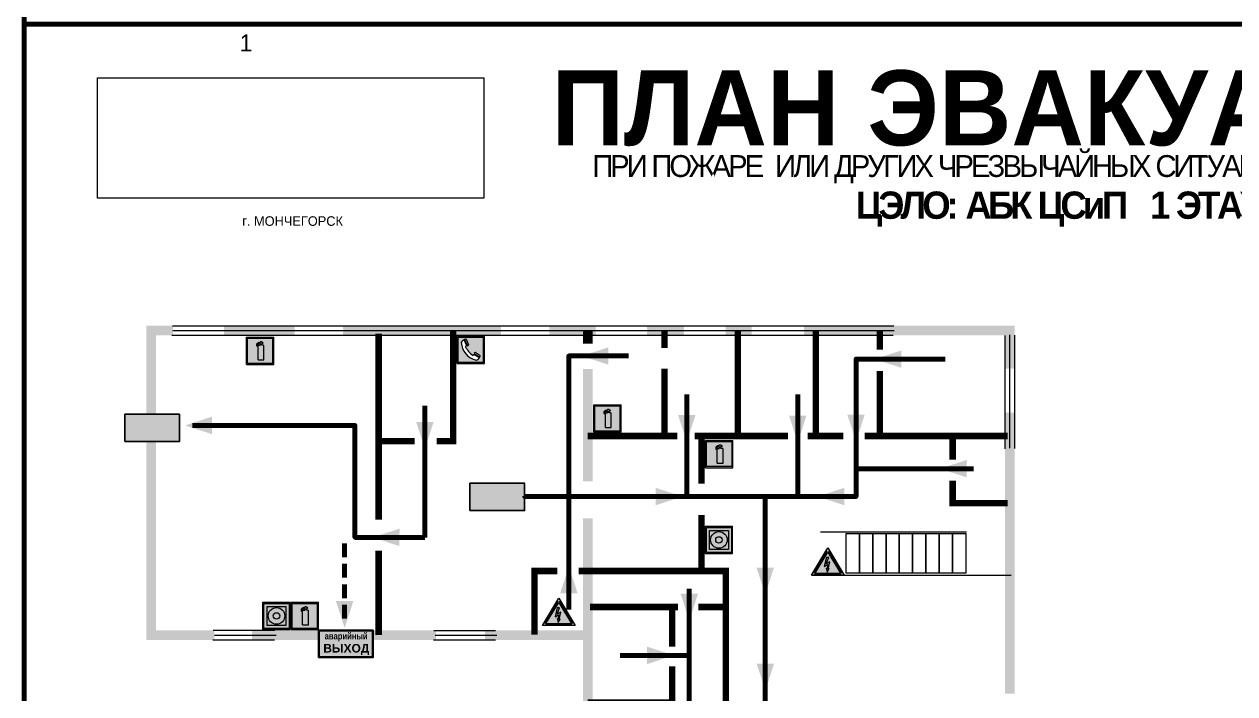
# Model space of a CAD drawing. Header units: millimetres. Extents: x 13114 to 67229, y 22859 to 38520.
# Drawn here: x 37115.6 to 37470.2, y 24887.8 to 25084 of the extents above; entities that cross this region are included whole.
import ezdxf

# ---------------------------------------------------------------- set-up
doc = ezdxf.new("R2010")
doc.units = ezdxf.units.MM
doc.linetypes.add('{ Wide Dash }', pattern=[12, 4, -2, 4, -2])
doc.layers.add('План_Штампы', color=7, linetype='Continuous')
doc.styles.add('обычный', font='arial.ttf')
picture_1 = doc.add_image_def('image1.jpg', size_in_pixel=(337, 105))

# ---------------------------------------------------------------- blocks, each defined once
blk = doc.blocks.new('A$C41C009D9')
at = {"true_color": 0xffffff}
blk.add_hatch(color=7, dxfattribs=at).paths.add_polyline_path([(0, 8), (-16, 8), (-16, 0), (0, 0)])
h = blk.add_hatch(color=126)
h.dxf.hatch_style = 1
h.paths.add_polyline_path([(-15.8, 7.8), (-15.8, 0.2), (-0.2, 0.2), (-0.2, 7.8)])
at = {"color": 126}
for points in [[(-16, 0), (0, 0), (0, 8), (-16, 8)], [(-16, 0), (0, 0), (0, 8), (-16, 8)], [(-15.8, 7.8), (-0.2, 7.8), (-0.2, 0.2), (-15.8, 0.2)]]:
    blk.add_lwpolyline(points, close=True, dxfattribs=at)
at = {"color": 7, "true_color": 0xffffff, "insert": (-15.8, 7.3), "char_height": 2.5, "width": 15.5999, "attachment_point": 1, "style": 'обычный'}
blk.add_mtext('\\pi1.6133;{\\fArial|b1|i0|c204|p34;\\H0.8x;\\W0.8;аварийный\\H1.25x;\\W1;\\P\\pi1.2327;ВЫХОД}', dxfattribs=at)
blk = doc.blocks.new('A$C7B4425F7')
at = {"true_color": 0xffffff}
blk.add_hatch(color=7, dxfattribs=at).paths.add_polyline_path([(0, 0), (-16, 0), (-16, -8), (0, -8)])
h = blk.add_hatch(color=126)
h.paths.add_polyline_path([(-0.2, -0.2), (-15.8, -0.2), (-15.8, -7.8), (-0.2, -7.8)])
h.paths.add_polyline_path([(-11.76, -2.03), (-11.76, -3.66), (-11.17, -3.66, -0.568275), (-11.17, -6.18), (-12.58, -6.18), (-12.58, -2.03)], flags=16)
h.paths.add_polyline_path([(-13.33, -4.12, -0.495768), (-13.59, -6.18), (-15.03, -6.18), (-15.03, -2.03), (-13.59, -2.03, -0.487973)], flags=16)
h.paths.add_polyline_path([(-10.25, -2.03), (-9.48, -2.03), (-9.48, -6.18), (-10.25, -6.18)], flags=16)
h.paths.add_polyline_path([(-13.84, -3.69), (-14.24, -3.69), (-14.24, -3.03), (-13.9, -3.03, -0.692621)], flags=0)
h.paths.add_polyline_path([(-9.15, -2.03), (-8.4, -2.03), (-8.04, -3.07), (-7.68, -2.03), (-6.93, -2.03), (-7.64, -4.1), (-6.93, -6.18), (-7.68, -6.18), (-8.04, -5.14), (-8.4, -6.18), (-9.15, -6.18), (-8.44, -4.1)], flags=16)
h.paths.add_polyline_path([(-11.76, -4.46), (-11.42, -4.46, -0.692621), (-11.36, -5.12), (-11.76, -5.12)], flags=0)
h.paths.add_polyline_path([(-13.9, -5.2), (-14.24, -5.2), (-14.24, -4.55), (-13.84, -4.55, -0.708038)], flags=0)
edge = h.paths.add_edge_path(flags=16)
edge.add_ellipse((-5.51, -4.08), major_axis=(0, 2.05), ratio=0.586184, start_angle=0, end_angle=360)
edge = h.paths.add_edge_path(flags=0)
edge.add_ellipse((-5.51, -4.08), major_axis=(0, 1.14), ratio=0.454828, start_angle=0, end_angle=360)
h.paths.add_polyline_path([(-4.13, -4.96, 0.377264), (-3.48, -4.52, 0.0555), (-3.16, -2.03), (-1.66, -2.03), (-1.66, -4.96), (-0.96, -4.96), (-0.96, -7.01), (-1.75, -7.01), (-1.75, -6.18), (-3.3, -6.18), (-3.3, -7.02), (-4.13, -7.02)], flags=16)
h.paths.add_polyline_path([(-2.73, -2.91), (-2.28, -2.91), (-2.28, -4.96), (-3.05, -4.96, 0.079136)], flags=0)
at = {"color": 126}
blk.add_lwpolyline([(-16, -8), (0, -8), (0, 0), (-16, 0)], close=True, dxfattribs=at)
blk = doc.blocks.new('A$C3AD82952')
at = {"true_color": 0xf5f5ff}
h = blk.add_hatch(color=7, dxfattribs=at)
h.dxf.hatch_style = 1
h.paths.add_polyline_path([(8.21, 8.73, 0.414214), (7.89, 9.05), (7.22, 9.05), (7.22, 9.92), (7.59, 9.92, 1), (7.57, 10.36), (7.22, 10.36), (7.22, 10.6), (6.43, 10.6), (6.43, 10.36), (6.01, 10.36), (4.74, 9.59), (4.74, 8.69), (4.98, 8.73), (4.98, 9.26), (6.12, 9.91), (6.43, 9.91), (6.43, 9.05), (5.76, 9.05, 0.414214), (5.44, 8.73), (5.44, 2.2), (8.21, 2.2)], flags=0)
h.paths.add_polyline_path([(12.8, 12.8), (0, 12.8), (0, 0), (12.8, 0)])
h.paths.add_polyline_path([(0.51, 12.29), (12.29, 12.29), (12.29, 0.51), (0.51, 0.51)], flags=16)
h.paths.add_polyline_path([(4.74, 9.59), (6.01, 10.36), (6.43, 10.36), (6.43, 10.6), (7.22, 10.6), (7.22, 10.36), (7.59, 10.36, -0.94586), (7.59, 9.92), (7.22, 9.92), (7.22, 9.05), (7.89, 9.05, -0.414214), (8.21, 8.73), (8.21, 2.2), (5.44, 2.2), (5.44, 8.73, -0.414214), (5.76, 9.05), (6.43, 9.05), (6.43, 9.91), (6.12, 9.91), (4.98, 9.26), (4.98, 8.73), (4.74, 8.69)], flags=0)
h = blk.add_hatch(color=242)
h.dxf.hatch_style = 1
h.paths.add_polyline_path([(12.29, 12.29), (0.51, 12.29), (0.51, 0.51), (12.29, 0.51)])
h.paths.add_polyline_path([(4.74, 8.69), (4.74, 9.59), (6.01, 10.36), (6.43, 10.36), (6.43, 10.6), (7.22, 10.6), (7.22, 10.36), (7.59, 10.36, -0.94586), (7.59, 9.92), (7.22, 9.92), (7.22, 9.05), (7.89, 9.05, -0.414214), (8.21, 8.73), (8.21, 2.2), (5.44, 2.2), (5.44, 8.73, -0.414214), (5.76, 9.05), (6.43, 9.05), (6.43, 9.91), (6.12, 9.91), (4.98, 9.26), (4.98, 8.73)], flags=16)
h = blk.add_hatch(color=7, dxfattribs=at)
h.dxf.hatch_style = 1
h.paths.add_polyline_path([(8.21, 8.73, 0.414214), (7.89, 9.05), (7.22, 9.05), (7.22, 9.92), (7.59, 9.92, 1), (7.57, 10.36), (7.22, 10.36), (7.22, 10.6), (6.43, 10.6), (6.43, 10.36), (6.01, 10.36), (4.74, 9.59), (4.74, 8.69), (4.98, 8.73), (4.98, 9.26), (6.12, 9.91), (6.43, 9.91), (6.43, 9.05), (5.76, 9.05, 0.414214), (5.44, 8.73), (5.44, 2.2), (8.21, 2.2)])
at = {"color": 242, "lineweight": 5}
for p, q in [((0, 0), (0, 12.8)), ((0, 12.8), (12.8, 12.8)), ((12.8, 0), (12.8, 12.8)), ((6.01, 10.36), (4.74, 9.59)), ((4.74, 9.59), (4.74, 8.69)), ((4.74, 8.69), (4.98, 8.73)), ((4.98, 9.26), (6.12, 9.91)), ((4.98, 8.73), (4.98, 9.26)), ((5.44, 2.2), (5.44, 8.73)), ((5.76, 9.05), (6.43, 9.05)), ((6.01, 10.36), (6.43, 10.36)), ((6.12, 9.91), (6.43, 9.91)), ((7.22, 10.6), (6.43, 10.6)), ((6.43, 10.6), (6.43, 10.36)), ((6.43, 9.91), (6.43, 9.05)), ((7.22, 10.36), (7.22, 10.6)), ((7.59, 10.36), (7.22, 10.36)), ((7.22, 9.05), (7.22, 9.92)), ((7.59, 9.92), (7.22, 9.92)), ((7.89, 9.05), (7.22, 9.05)), ((8.21, 2.2), (8.21, 8.73)), ((0, 0), (12.8, 0)), ((5.44, 2.2), (8.21, 2.2))]:
    blk.add_line(p, q, dxfattribs=at)
blk.add_lwpolyline([(0.51, 12.29), (12.29, 12.29), (12.29, 0.51), (0.51, 0.51)], close=True, dxfattribs=at)
for centre, radius, start, end in [((5.76, 8.73), 0.32, 90, 180), ((7.58, 10.14), 0.223, 273.1875, 86.8125), ((7.89, 8.73), 0.32, 0, 90)]:
    blk.add_arc(centre, radius, start, end, dxfattribs=at)
blk = doc.blocks.new('A$C54414219')
at = {"true_color": 0xffffff}
h = blk.add_hatch(color=7, dxfattribs=at)
h.paths.add_polyline_path([(2.39, -9.45), (2.39, -18.3), (11.23, -18.3), (11.23, -9.45)], flags=0)
h.paths.add_polyline_path([(10.71, -13.87, -1), (2.92, -13.87, -1)], flags=0)
h.paths.add_polyline_path([(8.3, -13.87, -1), (5.33, -13.87, -1)], flags=0)
h.paths.add_polyline_path([(0.41, -7.47), (0.41, -20.27), (13.21, -20.27), (13.21, -7.47)])
h.paths.add_polyline_path([(0.92, -19.77), (12.71, -19.77), (12.71, -7.98), (0.92, -7.98)], flags=16)
h.paths.add_polyline_path([(11.23, -9.45), (11.23, -18.3), (2.39, -18.3), (2.39, -9.45)], flags=0)
at = {"lineweight": 5}
h = blk.add_hatch(color=242, dxfattribs=at)
h.paths.add_polyline_path([(12.71, -7.98), (0.92, -7.98), (0.92, -19.77), (12.71, -19.77)])
h.paths.add_polyline_path([(11.23, -18.3), (2.39, -18.3), (2.39, -9.45), (11.23, -9.45)], flags=16)
h.paths.add_polyline_path([(10.71, -13.87, -1), (2.92, -13.87, -1)], flags=0)
h.paths.add_polyline_path([(8.3, -13.87, -1), (5.33, -13.87, -1)], flags=0)
at = {"true_color": 0xffffff}
h = blk.add_hatch(color=7, dxfattribs=at)
h.paths.add_polyline_path([(2.39, -9.45), (2.39, -18.3), (11.23, -18.3), (11.23, -9.45)])
h.paths.add_polyline_path([(10.71, -13.87, -1), (2.92, -13.87, -1)], flags=16)
h.paths.add_polyline_path([(8.3, -13.87, -1), (5.33, -13.87, -1)], flags=0)
at = {"lineweight": 5}
h = blk.add_hatch(color=242, dxfattribs=at)
h.paths.add_polyline_path([(2.92, -13.87, 1), (10.71, -13.87, 1)])
h.paths.add_polyline_path([(8.3, -13.87, -1), (5.33, -13.87, -1)], flags=16)
at = {"color": 242, "lineweight": 5}
for p, q in [((0.41, -20.27), (0.41, -7.47)), ((0.41, -7.47), (13.21, -7.47)), ((0.41, -7.47), (13.21, -7.47)), ((13.21, -20.27), (13.21, -7.47)), ((0.41, -20.27), (13.21, -20.27))]:
    blk.add_line(p, q, dxfattribs=at)
for points in [[(0.92, -7.98), (12.71, -7.98), (12.71, -19.77), (0.92, -19.77)], [(2.39, -9.45), (11.23, -9.45), (11.23, -18.3), (2.39, -18.3)]]:
    blk.add_lwpolyline(points, close=True, dxfattribs=at)
for radius in [3.89, 1.49]:
    blk.add_circle((6.81, -13.87), radius, dxfattribs=at)
blk = doc.blocks.new('A$C456E1F9C')
at = {"lineweight": 5}
h = blk.add_hatch(color=242, dxfattribs=at)
h.paths.add_polyline_path([(0.51, -1.47), (0.51, -13.26), (12.29, -13.26), (12.29, -1.47)])
h.paths.add_polyline_path([(5.42, -4.95, -0.254479), (4.78, -5.4), (3.52, -2.53, -0.209735), (4.23, -2.4)], flags=16)
h.paths.add_polyline_path([(8.53, -8.6), (10.87, -10.17), (10.54, -10.76), (8.03, -9.13, -0.192251)], flags=16)
h.paths.add_polyline_path([(4.61, -5.49, 0.005518), (3.87, -5.72, 0.128647), (7.49, -10.01, 0.00809), (7.83, -9.33), (10.47, -10.97, -0.16736), (8.99, -12.25, -0.327862), (1.95, -3.95, -0.166952), (3.36, -2.62)], flags=16)
at = {"color": 242, "lineweight": 5}
for p, q in [((0, -13.77), (0, -0.97)), ((12.8, -0.97), (0, -0.97)), ((4.61, -5.49), (3.36, -2.62)), ((3.52, -2.53), (4.78, -5.4)), ((4.23, -2.4), (5.42, -4.95)), ((12.8, -13.77), (12.8, -0.97)), ((7.83, -9.33), (10.47, -10.97)), ((8.03, -9.13), (10.54, -10.76)), ((10.81, -10.12), (8.53, -8.6)), ((10.54, -10.76), (10.8, -10.3)), ((10.8, -10.3), (10.81, -10.12)), ((0, -13.77), (12.8, -13.77))]:
    blk.add_line(p, q, dxfattribs=at)
blk.add_lwpolyline([(0.51, -1.47), (12.29, -1.47), (12.29, -13.26), (0.51, -13.26)], close=True, dxfattribs=at)
for centre, radius, start, end in [((4.59, -5.34), 2.99, 114.2845, 152.1974), ((11.12, -3.31), 9.19, 183.9915, 256.6009), ((4.02, -3.27), 0.891, 76.3284, 123.7092), ((14.98, -39.1), 35.17, 107.1487, 108.4135), ((4.68, -4.59), 0.824, 276.9621, 334.0723), ((13.86, -0.94), 11.08, 205.5536, 234.8762), ((-13.31, 0.8), 23.44, 332.5487, 334.4027), ((8.94, -9.5), 0.989, 114.4092, 157.9388), ((7.87, -9.46), 3, 291.9291, 329.9329)]:
    blk.add_arc(centre, radius, start, end, dxfattribs=at)
blk = doc.blocks.new('A$C32E8229D')
at = {"true_color": 0xffffff}
blk.add_hatch(color=7, dxfattribs=at).paths.add_polyline_path([(0, 0), (0, -8), (16, -8), (16, 0)])
h = blk.add_hatch(color=126)
h.paths.add_polyline_path([(0.2, -0.2), (15.8, -0.2), (15.8, -7.8), (0.2, -7.8)])
h.paths.add_polyline_path([(13.49, -2.05), (12.08, -2.05), (11.37, -2.63, 0.162397), (11.29, -2.84), (11.29, -3.63), (10.35, -3.63), (10.35, -4.05), (11.68, -4.05), (11.68, -3.48), (12.26, -4.28), (11.29, -5.1), (11.29, -6.78), (11.85, -6.78), (11.85, -5.44), (12.8, -4.64), (12.8, -5.94), (14.46, -5.94), (14.46, -5.39), (13.45, -5.39), (13.45, -3.97), (12.46, -2.59), (13.15, -2.59), (13.69, -3.34), (14.18, -3)], flags=16)
h.paths.add_polyline_path([(10.74, -1.82, 1), (11.8, -1.82, 1)], flags=16)
h.paths.add_polyline_path([(9.39, -3.59), (5.99, -3.59), (6.56, -3.03), (5.91, -3.03), (5.1, -3.83), (5.91, -4.64), (6.56, -4.64), (5.99, -4.09), (9.39, -4.09)], flags=16)
h.paths.add_polyline_path([(4.29, -1.08), (1.72, -1.08), (1.72, -6.6), (4.29, -6.6)], flags=16)
at = {"color": 126}
blk.add_lwpolyline([(16, -8), (0, -8), (0, 0), (16, 0)], close=True, dxfattribs=at)
blk = doc.blocks.new('A$C3E6D3DDE')
at = {"lineweight": 5}
h = blk.add_hatch(color=40, dxfattribs=at)
h.paths.add_polyline_path([(24.1, 1.45), (16.46, -11.35), (31.74, -11.35)])
h.paths.add_polyline_path([(24.09, -0.46), (30.03, -10.41), (18.14, -10.41)], flags=16)
h.paths.add_polyline_path([(24.54, -3.08), (23.41, -6.02), (25.13, -5.01), (24.33, -8.5), (24.82, -8.27), (23.79, -9.86), (23.4, -8.04), (23.8, -8.43), (24.04, -6.29), (22.39, -7.25), (23.44, -3.08)], flags=0)
h = blk.add_hatch(color=256, dxfattribs=at)
h.paths.add_polyline_path([(24.37, 0.03, 0.567511), (23.82, 0.03), (17.59, -10.4, 0.582454), (17.86, -10.88), (30.32, -10.88, 0.582149), (30.6, -10.4)])
h.paths.add_polyline_path([(24.09, -0.46), (18.14, -10.41), (30.03, -10.41)], flags=16)
h.paths.add_polyline_path([(24.54, -3.08), (23.41, -6.02), (25.13, -5.01), (24.33, -8.5), (24.82, -8.27), (23.79, -9.86), (23.4, -8.04), (23.8, -8.43), (24.04, -6.29), (22.39, -7.25), (23.44, -3.08)], flags=0)
h = blk.add_hatch(color=40, dxfattribs=at)
h.paths.add_polyline_path([(24.09, -0.46), (18.14, -10.41), (30.03, -10.41)])
h.paths.add_polyline_path([(24.82, -8.27), (23.79, -9.86), (23.4, -8.04), (23.8, -8.43), (24.04, -6.29), (22.39, -7.25), (23.44, -3.08), (24.54, -3.08), (23.41, -6.02), (25.13, -5.01), (24.33, -8.5)], flags=16)
at = {"color": 40, "lineweight": 5}
for p, q in [((16.46, -11.35), (24.1, 1.45)), ((24.1, 1.45), (31.74, -11.35))]:
    blk.add_line(p, q, dxfattribs=at)
at = {"lineweight": 5}
for p, q in [((17.59, -10.4), (23.82, 0.03)), ((24.37, 0.03), (30.6, -10.4)), ((18.14, -10.41), (24.09, -0.46)), ((23.44, -3.08), (22.39, -7.25)), ((23.41, -6.02), (24.54, -3.08)), ((25.13, -5.01), (23.41, -6.02)), ((24.54, -3.08), (23.44, -3.08)), ((24.09, -0.46), (30.03, -10.41)), ((24.33, -8.5), (25.13, -5.01)), ((17.86, -10.88), (30.32, -10.88)), ((18.14, -10.41), (30.03, -10.41)), ((22.39, -7.25), (24.04, -6.29)), ((23.8, -8.43), (23.4, -8.04)), ((23.4, -8.04), (23.79, -9.86)), ((23.79, -9.86), (24.82, -8.27)), ((24.04, -6.29), (23.8, -8.43)), ((24.82, -8.27), (24.33, -8.5))]:
    blk.add_line(p, q, dxfattribs=at)
at = {"color": 50, "lineweight": 5}
blk.add_line((31.74, -11.35), (16.46, -11.35), dxfattribs=at)

msp = doc.modelspace()

# ---------------------------------------------------------------- linework, layer by layer
at = {"color": 6, "lineweight": 100}
for points in [[(37115.63, 25479), (37715.63, 25479), (37715.63, 25084), (37115.63, 25084)], [(37115.63, 25084), (37715.63, 25084), (37715.63, 24689), (37115.63, 24689)], [(37115.63, 25084), (37715.63, 25084), (37715.63, 24689), (37115.63, 24689)]]:
    msp.add_lwpolyline(points, close=True, dxfattribs=at)
at = {"lineweight": 100, "const_width": 2.85}
for points in [[(37159.19, 24994.2), (37152.83, 24994.2), (37152.83, 24969.48)], [(37194.87, 24994.2), (37174.17, 24994.2)], [(37255.27, 24994.2), (37209.05, 24994.2)], [(37283.06, 24994.2), (37269.45, 24994.2)], [(37280.72, 24990.35), (37280.72, 24994.2)], [(37308.86, 24994.2), (37298.09, 24994.2)], [(37328.71, 24994.2), (37321.06, 24994.2)], [(37404.36, 24983.07), (37404.36, 24994.2), (37344.03, 24994.2)], [(37280.72, 24950), (37280.72, 24982.99)], [(37404.36, 24887.81), (37404.36, 24970.16)], [(37152.83, 24961.62), (37152.83, 24904.98), (37171.33, 24904.98)], [(37280.72, 24904.98), (37280.72, 24939.17)], [(37182.38, 24904.98), (37205.03, 24904.98)], [(37214.98, 24904.98), (37236.25, 24904.98)], [(37250.61, 24904.98), (37280.72, 24904.98), (37280.72, 24860.81)]]:
    msp.add_lwpolyline(points, dxfattribs=at)
at = {"lineweight": 0}
for points in [[(37158.88, 24992.82), (37370.15, 24992.82)], [(37159.05, 24995.6), (37370.33, 24995.6)], [(37159.19, 24994.2), (37370.47, 24994.2)], [(37402.96, 24959.6), (37402.96, 24992.78)], [(37404.38, 24959.79), (37404.38, 24992.98)], [(37405.77, 24959.66), (37405.77, 24992.84)], [(37348.87, 24935.24), (37391.62, 24935.24)], [(37346.23, 24922.52), (37404.75, 24922.52)], [(37170.85, 24903.6), (37188.97, 24903.6)], [(37170.93, 24906.37), (37189.04, 24906.37)], [(37171.33, 24904.98), (37189.44, 24904.98)], [(37235.52, 24903.59), (37253.63, 24903.59)], [(37235.59, 24906.36), (37253.71, 24906.36)], [(37236, 24904.97), (37254.11, 24904.97)]]:
    msp.add_lwpolyline(points, dxfattribs=at)
at = {"lineweight": 0, "const_width": 1.9}
for points in [[(37219.45, 24938.78), (37219.45, 24993.3)], [(37236.43, 24961.8), (37241.28, 24961.8), (37241.28, 24994.31)], [(37303.19, 24989.11), (37303.19, 24994.11)], [(37324.64, 24994.2), (37324.64, 24963.3)], [(37347.5, 24994.2), (37347.5, 24963.3)], [(37366.24, 24994.2), (37366.24, 24988.65)], [(37303.19, 24963.3), (37303.19, 24983.06)], [(37366.24, 24982.32), (37366.24, 24963.3)], [(37280.72, 24963.3), (37306.9, 24963.3)], [(37312.02, 24963.3), (37339.33, 24963.3)], [(37314.01, 24963.3), (37314.01, 24949.33)], [(37345.11, 24963.3), (37355.61, 24963.3)], [(37361.79, 24963.3), (37403.68, 24963.3)], [(37387.59, 24963.3), (37387.59, 24956.34)], [(37219.45, 24961.8), (37229.96, 24961.8)], [(37387.59, 24950.26), (37387.59, 24943.65), (37403.65, 24943.65)], [(37314.01, 24923.74), (37314.01, 24940.21)], [(37219.45, 24904.98), (37219.45, 24929.69)], [(37265.11, 24905.14), (37265.11, 24923.74), (37271.81, 24923.74)], [(37278.05, 24923.74), (37321.17, 24923.74), (37321.17, 24872.05), (37329.51, 24872.05)], [(37305.43, 24901.55), (37305.43, 24913.21), (37281.38, 24913.21), (37307.11, 24913.21)], [(37321.17, 24913.21), (37313.13, 24913.21)], [(37280.72, 24885.24), (37305.43, 24885.24), (37305.43, 24895.84)]]:
    msp.add_lwpolyline(points, dxfattribs=at)
at = {"color": 126, "lineweight": 100, "true_color": 0x008754}
for points in [[(37275.12, 24945.56), (37275.12, 24986.77), (37292.64, 24986.77)], [(37332.71, 24945.56), (37359.28, 24945.56), (37359.28, 24985.85), (37385.39, 24985.85)], [(37309.69, 24975.45), (37309.69, 24945.56)], [(37342.24, 24945.56), (37342.24, 24975.45)], [(37233.02, 24972.16), (37233.02, 24933.6)], [(37233.02, 24933.6), (37212.52, 24933.6), (37212.52, 24966.43), (37164.91, 24966.43)], [(37393.67, 24953.74), (37359.28, 24953.74)], [(37332.71, 24882.85), (37332.71, 24945.56), (37262.19, 24945.56), (37262.19, 24945.56), (37262.19, 24945.56)], [(37275.12, 24945.56), (37275.12, 24912.43)], [(37310.43, 24918.57), (37310.43, 24899.01), (37290.15, 24899.01)], [(37310.43, 24899.01), (37310.43, 24854.74)]]:
    msp.add_lwpolyline(points, dxfattribs=at)
at = {"color": 126, "linetype": '{ Wide Dash }', "lineweight": 100, "true_color": 0x008754}
msp.add_lwpolyline([(37209.48, 24909.84), (37209.48, 24933.82)], dxfattribs=at)
at = {"lineweight": 0}
for points in [[(37356.37, 24934.79), (37360.27, 24934.79), (37360.27, 24923.11), (37356.37, 24923.11)], [(37360.27, 24934.79), (37364.17, 24934.79), (37364.17, 24923.11), (37360.27, 24923.11)], [(37364.17, 24934.79), (37368.06, 24934.79), (37368.06, 24923.11), (37364.17, 24923.11)], [(37368.06, 24934.79), (37371.96, 24934.79), (37371.96, 24923.11), (37368.06, 24923.11)], [(37371.96, 24934.79), (37375.86, 24934.79), (37375.86, 24923.11), (37371.96, 24923.11)], [(37375.86, 24934.79), (37379.76, 24934.79), (37379.76, 24923.11), (37375.86, 24923.11)], [(37379.76, 24934.79), (37383.65, 24934.79), (37383.65, 24923.11), (37379.76, 24923.11)], [(37383.65, 24934.79), (37387.55, 24934.79), (37387.55, 24923.11), (37383.65, 24923.11)], [(37387.55, 24934.79), (37391.45, 24934.79), (37391.45, 24923.11), (37387.55, 24923.11)]]:
    msp.add_lwpolyline(points, close=True, dxfattribs=at)
at = {"layer": 'План_Штампы', "color": 126, "true_color": 0x008754}
for points in [[(37286.77, 24989.32), (37286.76, 24984.22), (37278.92, 24986.75)], [(37372.6, 24988.4), (37372.59, 24983.3), (37364.75, 24985.83)], [(37170.6, 24968.98), (37170.59, 24963.88), (37162.76, 24966.41)], [(37230.44, 24967.43), (37235.54, 24967.42), (37233.01, 24959.59)], [(37307.14, 24969.47), (37312.25, 24969.45), (37309.72, 24961.62)], [(37339.65, 24969.3), (37344.75, 24969.29), (37342.22, 24961.45)], [(37356.71, 24969.61), (37361.82, 24969.6), (37359.29, 24961.77)], [(37391.74, 24956.31), (37391.72, 24951.2), (37383.89, 24953.74)], [(37300.58, 24943.01), (37300.59, 24948.12), (37308.43, 24945.59)], [(37355.85, 24948.14), (37355.84, 24943.04), (37348, 24945.57)], [(37225.56, 24936.16), (37225.54, 24931.06), (37217.71, 24933.59)], [(37277.73, 24917.23), (37272.62, 24917.24), (37275.15, 24925.08)], [(37330.13, 24924.76), (37335.24, 24924.75), (37332.71, 24916.92)], [(37206.93, 24914.93), (37212.03, 24914.92), (37209.5, 24907.08)], [(37307.88, 24917.08), (37312.99, 24917.07), (37310.45, 24909.23)], [(37298.07, 24896.47), (37298.08, 24901.57), (37305.92, 24899.04)], [(37330.17, 24896.61), (37335.27, 24896.6), (37332.74, 24888.77)]]:
    msp.add_solid(points, dxfattribs=at)

# ---------------------------------------------------------------- block references
at = {"xscale": 0.625, "yscale": 0.625, "zscale": 0.625}
for name, p in [('A$C3AD82952', (37180.72, 24984.27)), ('A$C456E1F9C', (37242.41, 24993.17)), ('A$C3AD82952', (37282.45, 24964.44)), ('A$C3AD82952', (37315.21, 24954.02)), ('A$C54414219', (37314.86, 24941.54)), ('A$C3E6D3DDE', (37335.94, 24929.61)), ('A$C54414219', (37185.27, 24919.26)), ('A$C3AD82952', (37193.79, 24906.59)), ('A$C3E6D3DDE', (37257.13, 24914.85))]:
    msp.add_blockref(name, p, dxfattribs=at)
at = {"xscale": -1}
msp.add_blockref('A$C32E8229D', (37262.19, 24949.46), dxfattribs=at)
msp.add_blockref('A$C41C009D9', (37217.81, 24898.4))
at = {"layer": 'План_Штампы'}
msp.add_blockref('A$C7B4425F7', (37161.08, 24969.7), dxfattribs=at)

# ---------------------------------------------------------------- texts
at = {"lineweight": 0, "style": 'обычный'}
for s, insert, char_height, width, attachment_point in [('{\\fProxima Nova Rg|b0|i0|c204|p2;1\\H1.1667x; }', (37180.61, 25078.53), 5, 126.6484, 5), ('{\\fProxima Nova Rg|b1|i0|c204|p2;ПЛАН ЭВАКУАЦИИ}', (37270.16, 25070.48), 22, 493.8901, 1), ('\\pi-8.4,l8.4,t8.4;{\\fProxima Nova Rg|b0|i0|c204|p2;г. МОНЧЕГОРСК\\H1.1997x; }', (37194.25, 25026.29), 2.8, 126.6484, 5)]:
    msp.add_mtext(s, dxfattribs=dict(at, insert=insert, char_height=char_height, width=width, attachment_point=attachment_point))
at = {"color": 0, "lineweight": 0, "insert": (37419.5, 25045.81), "char_height": 8, "width": 449.2158, "attachment_point": 5, "style": 'обычный'}
msp.add_mtext('{\\fArial Black|b1|i0|c204|p34;\\H2x;\\T0.85;  \\fArial Narrow|b0|i0|c204|p34;\\H0.8x;\\W0.9;\\P\\fProxima Nova Rg|b0|i0|c204|p2;\\H0.5x;\\W1;\\C256;ПРИ ПОЖАРЕ  ИЛИ ДРУГИХ ЧРЕЗВЫЧАЙНЫХ СИТУАЦИЯХ  ИЗ ПОМЕЩЕНИЙ \\fProxima Nova Rg|b1|i0|c204|p2;\\H1.25x;\\PЦЭЛО: АБК ЦСиП   1 ЭТАЖ}', dxfattribs=at)

# ---------------------------------------------------------------- pictures from other files: only their frames are drawn
at = {"color": 7, "lineweight": 0, "true_color": 0xf5f5ff}
image = msp.add_image(picture_1, insert=(37137.12, 25033.05), size_in_units=(113.11, 35.24), dxfattribs=at)
image.dxf.flags = 7

doc.saveas('drawing.dxf')
